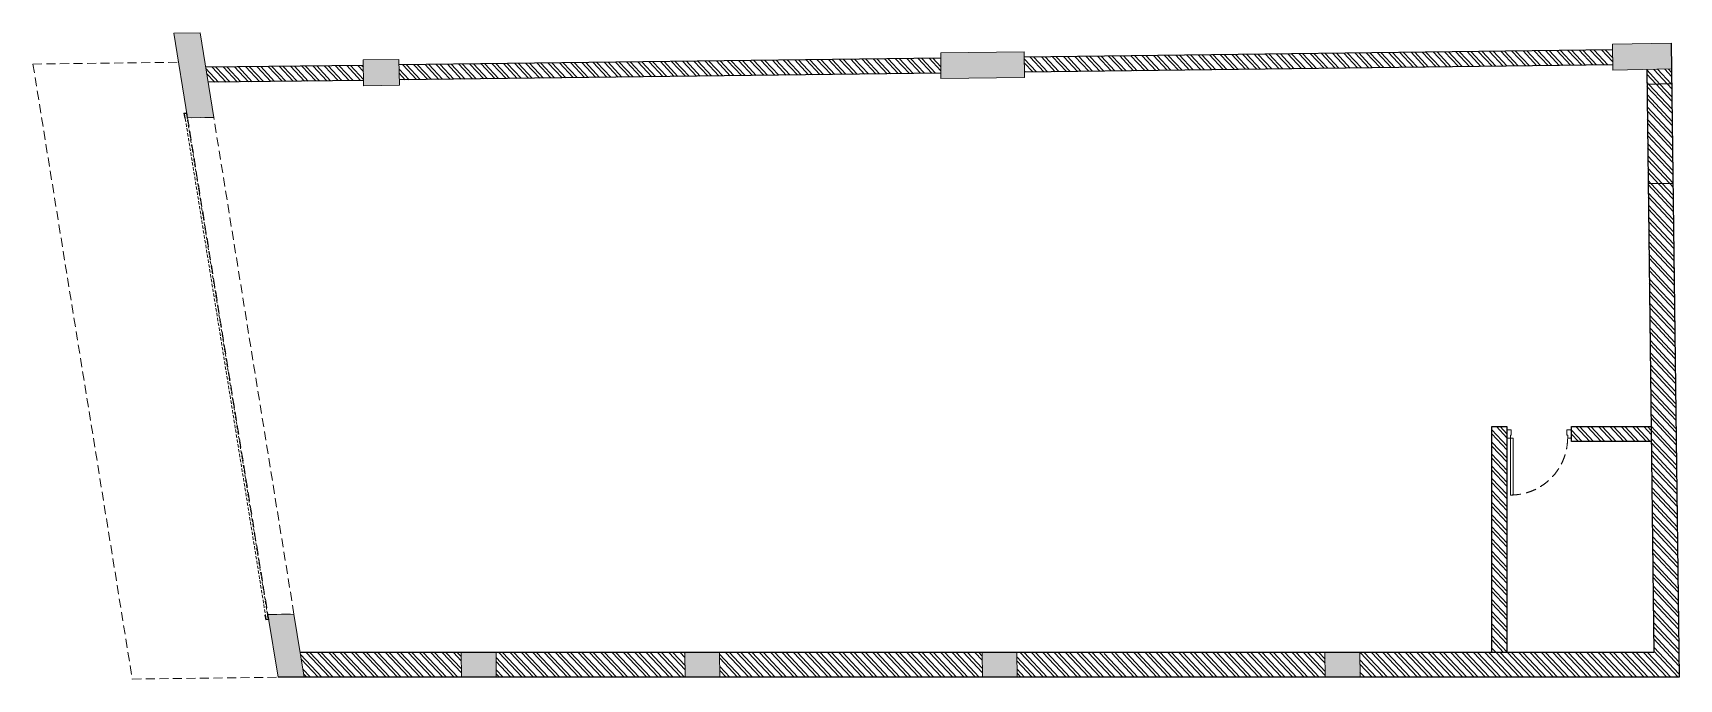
# Model space of a CAD drawing. Header units: feet. Extents: x 0 to 16562, y -6183 to 312.
import ezdxf

# ---------------------------------------------------------------- set-up
doc = ezdxf.new("R2010")
doc.units = ezdxf.units.FT
doc.header["$LTSCALE"] = 33
doc.header["$MEASUREMENT"] = 0
for name, pattern in [('a_p6_plan_L18$0$HIDDEN', [0.375, 0.25, -0.125]), ('HIDDEN2', [4.7625, 3.175, -1.5875]), ('HIDDENX2', [0.75, 0.5, -0.25])]:
    doc.linetypes.add(name, pattern=pattern)
for name, color, linetype, lineweight in [('A-shutter', 8, 'Continuous', 18), ('beam', 90, 'Continuous', 9), ('Column', 243, 'Continuous', 9), ('Door', 2, 'Continuous', 13), ('LENS-DOOR', 34, 'Continuous', 20), ('LN-HATCH', 251, 'Continuous', 0), ('rolling shutter', 1, 'Continuous', 5)]:
    doc.layers.add(name, color=color, linetype=linetype, lineweight=lineweight)
doc.layers.add('A-WALL', color=1, linetype='Continuous')
pattern_1 = [(313.1105193, (-2966736.33, 5457578.26), (60.7755651, 56.8937008), []), (313.1105193, (-2966737.62, 5457539.035), (60.7755651, 56.8937008), [])]

# ---------------------------------------------------------------- blocks, each defined once
blk = doc.blocks.new('*U3')
at = {"layer": 'A-shutter', "color": 5, "ltscale": 10}
for points in [[(41039017, -1561539), (41039017, -1561544), (41038972, -1561544), (41038972, -1561564), (41039017, -1561564), (41039017, -1561569), (41038967, -1561569), (41038967, -1561539)], [(41044077, -1561539), (41044077, -1561544), (41044122, -1561544), (41044122, -1561564), (41044077, -1561564), (41044077, -1561569), (41044127, -1561569), (41044127, -1561539)]]:
    blk.add_lwpolyline(points, close=True, dxfattribs=at)
at = {"layer": 'A-shutter', "color": 5, "linetype": 'HIDDENX2', "ltscale": 2}
blk.add_lwpolyline([(41038972, -1561544), (41038972, -1561564), (41044122, -1561564), (41044122, -1561544)], close=True, dxfattribs=at)
blk = doc.blocks.new('*U4')
at = {"layer": 'LENS-DOOR'}
for p, q in [((548132, 1779141), (548132, 1778567)), ((548132, 1779141), (548159, 1779141)), ((548159, 1778567), (548159, 1779141)), ((547547, 1778563), (547552, 1778563)), ((547547, 1778490), (547547, 1778563)), ((547547, 1778490), (547552, 1778490)), ((547552, 1778567), (547583, 1778567)), ((547552, 1778563), (547552, 1778567)), ((547552, 1778485), (547552, 1778490)), ((547552, 1778485), (547592, 1778485)), ((547583, 1778538), (547583, 1778567)), ((547583, 1778538), (547592, 1778538)), ((547592, 1778485), (547592, 1778538)), ((548132, 1778567), (548159, 1778567)), ((548152, 1778485), (548152, 1778538)), ((548161, 1778538), (548152, 1778538)), ((548193, 1778485), (548152, 1778485)), ((548193, 1778567), (548161, 1778567)), ((548161, 1778538), (548161, 1778567)), ((548193, 1778563), (548193, 1778567)), ((548197, 1778563), (548193, 1778563)), ((548193, 1778485), (548193, 1778490)), ((548197, 1778490), (548193, 1778490)), ((548197, 1778490), (548197, 1778563))]:
    blk.add_line(p, q, dxfattribs=at)
at = {"layer": 'LENS-DOOR', "color": 7, "linetype": 'HIDDEN2'}
blk.add_ellipse((548159, 1778567), major_axis=(-573, 0), ratio=1, start_param=-1.570791, end_param=0.051209, dxfattribs=at)

msp = doc.modelspace()

# ---------------------------------------------------------------- hatches: boundary and pattern name
at = {"layer": 'Column'}
h = msp.add_hatch(color=8, dxfattribs=at)
h.dxf.hatch_style = 1
h.paths.add_polyline_path([(4662, -6165), (4659, -5915), (4309, -5915), (4312, -6165)])
h.paths.add_polyline_path([(6912, -6165), (6909, -5915), (6559, -5915), (6562, -6165)])
h.paths.add_polyline_path([(9902, -6165), (9899, -5915), (9549, -5915), (9552, -6165)])
h.paths.add_polyline_path([(9976, -136), (9973, 124), (9133, 114), (9136, -146)])
h.paths.add_polyline_path([(13352, -6165), (13349, -5915), (12999, -5915), (13002, -6165)])
h.paths.add_polyline_path([(16486, -50), (16482, 210), (15893, 198), (15896, -62)])
h.paths.add_polyline_path([(3687, -214), (3683, 46), (3324, 41), (3327, -219)])
h.paths.add_polyline_path([(1819, -537), (1682, 312), (1419, 309), (1556, -540)])
h.paths.add_polyline_path([(2729, -6165), (2626, -5530), (2364, -5535), (2466, -6165)])
at = {"layer": 'LN-HATCH'}
h = msp.add_hatch(dxfattribs=at)
h.set_pattern_fill('ANSI32', color=256, scale=222, angle=268.1105)
h.set_pattern_definition(pattern_1)
h.paths.add_polyline_path([(3326, -164), (3324, -14), (1738, -33), (1762, -183)])
h.paths.add_polyline_path([(9136, -91), (9134, 59), (3684, -9), (3686, -159)])
h.paths.add_polyline_path([(15895, -7), (15893, 143), (9974, 69), (9976, -81)])
h = msp.add_hatch(dxfattribs=at)
h.set_pattern_fill('ANSI32', color=256, scale=222, angle=268.1105)
h.set_pattern_definition(pattern_1)
h.paths.add_polyline_path([(4312, -6165), (4309, -5915), (2689, -5915), (2729, -6165)])
h.paths.add_polyline_path([(6562, -6165), (6559, -5915), (4659, -5915), (4662, -6165)])
h.paths.add_polyline_path([(9552, -6165), (9549, -5915), (6909, -5915), (6912, -6165)])
h.paths.add_polyline_path([(13002, -6165), (12999, -5915), (11568, -5915), (10743, -5925), (10743, -5915), (9899, -5915), (9902, -6165)])
h.paths.add_polyline_path([(16238, -205), (16488, -200), (16486, -50), (16236, -55)])
h.paths.add_polyline_path([(16500, -1200), (16250, -1205), (16309, -5915), (13349, -5915), (13352, -6165), (16562, -6165)])
h = msp.add_hatch(dxfattribs=at)
h.set_pattern_fill('ANSI32', color=256, scale=222, angle=268.1105)
h.set_pattern_definition(pattern_1)
h.paths.add_polyline_path([(16500, -1200), (16488, -200), (16238, -205), (16250, -1205)])
h = msp.add_hatch(dxfattribs=at)
h.set_pattern_fill('ANSI32', color=256, scale=222, angle=268.1105)
h.set_pattern_definition([(313.1105193, (-3011546.84, 5466908.82), (60.7755651, 56.8937008), []), (313.1105193, (-3011548.13, 5466869.6), (60.7755651, 56.8937008), [])])
h.paths.add_polyline_path([(15479, -3795), (15479, -3645), (16280, -3645), (16282, -3795)])
h.paths.add_polyline_path([(14829, -5915), (14679, -5915), (14679, -3645), (14829, -3645)])

# ---------------------------------------------------------------- linework, layer by layer
at = {"layer": 'A-WALL'}
for p, q in [((16482, 210), (16562, -6165)), ((9134, 59), (3684, -9)), ((15893, 143), (9974, 69)), ((3324, -14), (1738, -33)), ((3326, -164), (1762, -183)), ((9136, -91), (3686, -159)), ((15895, -7), (9976, -81)), ((16236, -55), (16309, -5915)), ((16489, -200), (16238, -205)), ((16500, -1200), (16250, -1205)), ((16309, -5915), (2689, -5915)), ((16562, -6165), (2466, -6165))]:
    msp.add_line(p, q, dxfattribs=at)
for points in [[(14829, -5915), (14679, -5915), (14679, -3645), (14829, -3645)], [(15479, -3795), (15479, -3645), (16280, -3645), (16282, -3795)]]:
    msp.add_lwpolyline(points, close=True, dxfattribs=at)
at = {"layer": 'beam', "linetype": 'a_p6_plan_L18$0$HIDDEN', "lineweight": 5, "ltscale": 11}
for p, q in [((0, 0), (1466, 18)), ((0, 0), (1000, -6183)), ((1000, -6183), (2466, -6165))]:
    msp.add_line(p, q, dxfattribs=at)
msp.add_lwpolyline([(2626, -5530), (1819, -537), (1556, -540), (2364, -5535)], close=True, dxfattribs=at)
at = {"layer": 'Column'}
for p, q in [((1419, 309), (1682, 312)), ((1419, 309), (1556, -540)), ((1682, 312), (1819, -537)), ((16482, 210), (15893, 198)), ((15893, 198), (15896, -62)), ((3324, 41), (3683, 46)), ((3324, 41), (3327, -219)), ((3683, 46), (3687, -214)), ((9973, 124), (9133, 114)), ((9133, 114), (9136, -146)), ((9973, 124), (9976, -136)), ((9976, -136), (9136, -146)), ((16486, -50), (15896, -62)), ((3687, -214), (3327, -219)), ((1556, -540), (1819, -537)), ((2626, -5530), (2364, -5535)), ((2466, -6165), (2364, -5535)), ((2729, -6165), (2626, -5530)), ((4309, -5915), (4312, -6165)), ((4659, -5915), (4662, -6160)), ((6559, -5915), (6562, -6165)), ((6909, -5915), (6912, -6165)), ((9549, -5915), (9552, -6165)), ((9899, -5915), (9902, -6165)), ((12999, -5915), (13002, -6165)), ((13349, -5915), (13352, -6165))]:
    msp.add_line(p, q, dxfattribs=at)

# ---------------------------------------------------------------- block references
at = {"layer": 'Door', "rotation": 180}
msp.add_blockref('*U4', (563026, 1774807), dxfattribs=at)
at = {"layer": 'rolling shutter', "color": 2, "rotation": 279.1851896454997}
msp.add_blockref('*U3', (-5007822, 40761519), dxfattribs=at)

doc.saveas('drawing.dxf')
